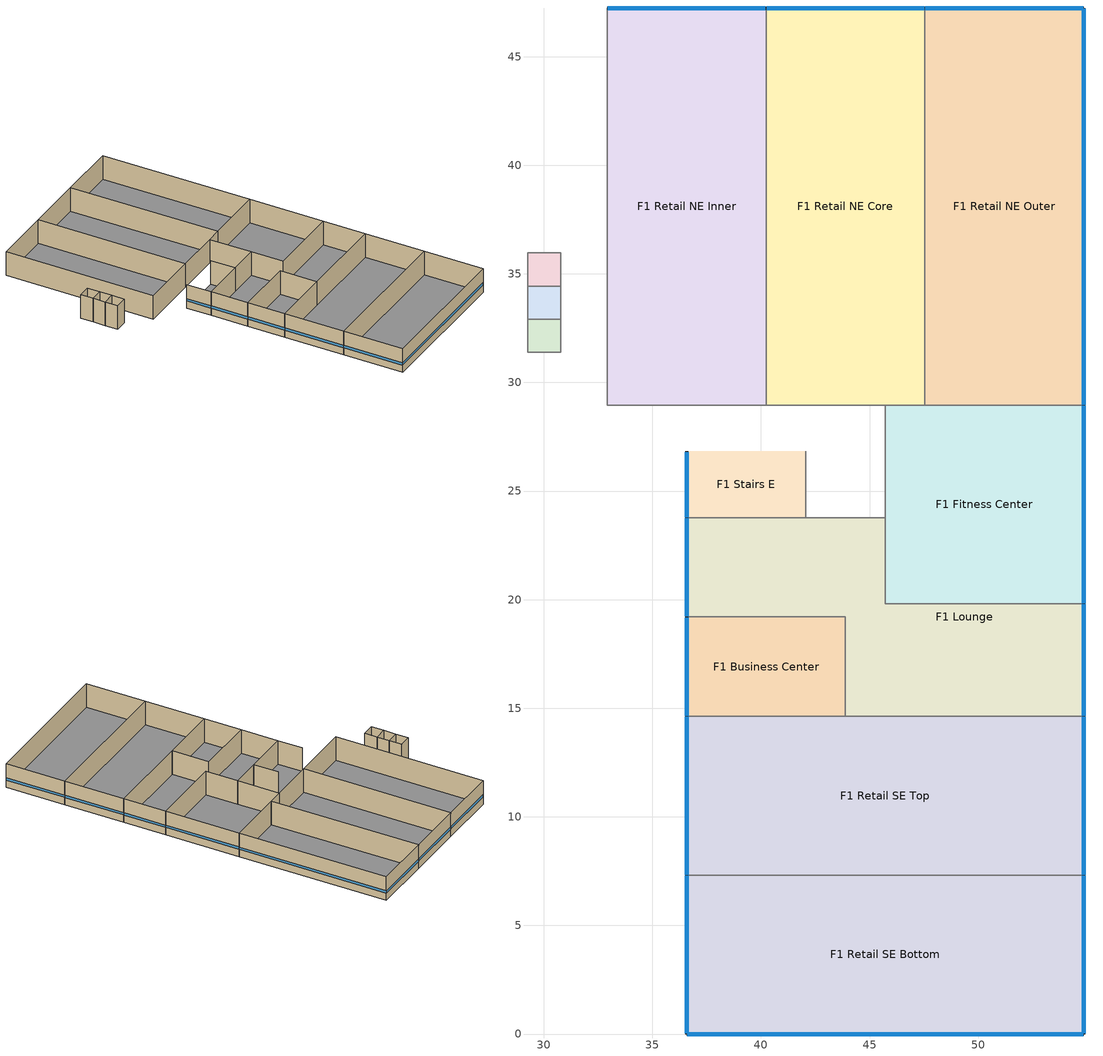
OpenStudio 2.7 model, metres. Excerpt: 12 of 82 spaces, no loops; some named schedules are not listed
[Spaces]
F1 Business Center
 floor to Parking Garage (OtherFloorU071): 43.89,19.2 43.89,14.63 36.58,14.63 36.58,19.2 z0
 wall outside (NonResConcreteExteriorWall): 36.58,19.2 36.58,14.63 z0:3.05
 wall to F1 Corridor (WoodFramedInteriorWallU099): 43.89,14.63 43.89,19.2 36.58,19.2 z0:3.05
 wall to F1 Retail SE Top (WoodFramedInteriorWallU099): 36.58,14.63 43.89,14.63 z0:3.05
 wall to F1 Lounge: 43.89,19.2 36.58,19.2 z0:3.05
 window (Nonres Fixed Window): 36.58,19.18 36.58,14.66 z0.94:1.25
F1 Retail SE Top
 floor to Parking Garage (OtherFloorU071): 54.86,14.63 54.86,7.32 36.58,7.32 36.58,14.63 z0
 wall outside (NonResConcreteExteriorWall): 54.86,7.32 54.86,14.63 / 36.58,14.63 36.58,7.32 z0:3.05
 wall to F1 Lounge: 54.86,14.63 43.89,14.63 z0:3.05
 wall to F1 Retail SE Bottom: 36.58,7.32 54.86,7.32 z0:3.05
 window (Nonres Fixed Window): 54.86,7.34 54.86,14.61 / 36.58,14.61 36.58,7.34 z0.94:1.25
F1 Stairs E
 floor to Parking Garage (OtherFloorU071): 42.06,26.82 42.06,23.77 36.58,23.77 36.58,26.82 z0
 wall outside (NonResConcreteExteriorWall): 36.58,26.82 36.58,23.77 z0:3.05
 wall to F1 Corridor: 42.06,23.77 42.06,26.82 z0:3.05
 wall to F1 Lounge: 36.58,23.77 42.06,23.77 z0:3.05
 window (Nonres Fixed Window): 36.58,26.8 36.58,23.8 z0.94:1.25
F1 Elevator S
 floor to Parking Garage (OtherFloorU071): 30.78,32.92 30.78,31.39 29.26,31.39 29.26,32.92 z0
 wall to F1 Corridor: 30.78,31.39 30.78,32.92 z0:3.05
 wall to F1 Elevator Core: 30.78,32.92 29.26,32.92 z0:3.05
 wall to F1 Retail N Core (WoodFramedInteriorWallU099): 29.26,32.92 29.26,31.39 30.78,31.39 z0:3.05
F1 Elevator Core
 floor to Parking Garage (OtherFloorU071): 30.78,34.44 30.78,32.92 29.26,32.92 29.26,34.44 z0
 wall to F1 Corridor: 30.78,32.92 30.78,34.44 z0:3.05
 wall to F1 Retail N Core (WoodFramedInteriorWallU099): 29.26,34.44 29.26,32.92 z0:3.05
 wall to F1 Elevator N (WoodFramedInteriorWallU099): 30.78,34.44 29.26,34.44 z0:3.05
F1 Elevator N
 floor to Parking Garage (OtherFloorU071): 30.78,35.97 30.78,34.44 29.26,34.44 29.26,35.97 z0
 wall to F1 Corridor: 30.78,34.44 30.78,35.97 z0:3.05
 wall to F1 Retail N Core (WoodFramedInteriorWallU099): 30.78,35.97 29.26,35.97 29.26,34.44 z0:3.05
F1 Retail NE Inner
 floor to Parking Garage (OtherFloorU071): 40.23,47.24 40.23,28.96 32.92,28.96 32.92,47.24 z0
 wall outside (NonResConcreteExteriorWall): 40.23,47.24 32.92,47.24 z0:3.05
 wall to F1 Corridor: 32.92,47.24 32.92,28.96 40.23,28.96 z0:3.05
 wall to F1 Retail NE Core: 40.23,28.96 40.23,47.24 z0:3.05
 window (Nonres Fixed Window): 40.21,47.24 32.94,47.24 z0.94:1.25
F1 Retail NE Core
 floor to Parking Garage (OtherFloorU071): 47.55,47.24 47.55,28.96 40.23,28.96 40.23,47.24 z0
 wall outside (NonResConcreteExteriorWall): 47.55,47.24 40.23,47.24 z0:3.05
 wall to F1 Corridor: 40.23,28.96 45.72,28.96 z0:3.05
 wall to F1 Fitness Center: 45.72,28.96 47.55,28.96 z0:3.05
 wall to F1 Retail NE Outer (WoodFramedInteriorWallU099): 47.55,28.96 47.55,47.24 z0:3.05
 window (Nonres Fixed Window): 47.52,47.24 40.26,47.24 z0.94:1.25
F1 Fitness Center
 floor to Parking Garage (OtherFloorU071): 54.86,28.96 54.86,19.81 45.72,19.81 45.72,28.96 z0
 wall outside (NonResConcreteExteriorWall): 54.86,19.81 54.86,28.96 z0:3.05
 wall to F1 Corridor: 45.72,28.96 45.72,23.77 z0:3.05
 wall to F1 Lounge: 45.72,23.77 45.72,19.81 54.86,19.81 z0:3.05
 wall to F1 Retail NE Outer (WoodFramedInteriorWallU099): 54.86,28.96 47.55,28.96 z0:3.05
 window (Nonres Fixed Window): 54.86,19.84 54.86,28.93 z0.94:1.25
F1 Lounge
 floor to Parking Garage (OtherFloorU071): 45.72,23.77 45.72,19.81 54.86,19.81 54.86,14.63 43.89,14.63 43.89,19.2 36.58,19.2 36.58,23.77 42.06,23.77 z0
 wall outside (NonResConcreteExteriorWall): 36.58,23.77 36.58,19.2 / 54.86,14.63 54.86,19.81 z0:3.05
 wall to F1 Corridor (WoodFramedInteriorWallU099): 45.72,23.77 42.06,23.77 z0:3.05
 window (Nonres Fixed Window): 36.58,23.75 36.58,19.23 / 54.86,14.66 54.86,19.79 z0.94:1.25
F1 Retail NE Outer
 floor to Parking Garage (OtherFloorU071): 54.86,47.24 54.86,28.96 47.55,28.96 47.55,47.24 z0
 wall outside (NonResConcreteExteriorWall): 54.86,28.96 54.86,47.24 47.55,47.24 z0:3.05
 window (Nonres Fixed Window): 54.84,47.24 47.57,47.24 / 54.86,28.98 54.86,47.22 z0.94:1.25
F1 Retail SE Bottom
 floor to Parking Garage (OtherFloorU071): 54.86,7.32 54.86,0 36.58,0 36.58,7.32 z0
 wall outside (NonResConcreteExteriorWall): 36.58,7.32 36.58,0 54.86,0 54.86,7.32 z0:3.05
 window (Nonres Fixed Window): 36.6,0 54.84,0 / 36.58,7.29 36.58,0.03 / 54.86,0.03 54.86,7.29 z0.94:1.25
[Site]
RIVERSIDE-MUNI Design_Conditions: Latitude {deg}=33.95; Longitude {deg}=-117.42; Time Zone {hr}=-8; Elevation {m}=256.032
[SizingPeriod:DesignDay] Barometric Pressure {Pa}=98287; Sky Clearness=0; Rain Indicator=0; Snow Indicator=0; Day of Month=21; Daylight Saving Time Indicator=0; Dry-Bulb Temperature Range Modifier Type=DefaultMultipliers
Name | Maximum Dry-Bulb Temperature {C} | Daily Dry-Bulb Temperature Range {deltaC} | Humidity Indicating Conditions at Maximum Dry-Bulb | Wind Speed {m/s} | Wind Direction {deg} | Month | Day Type | Humidity Indicating Type | Solar Model Indicator | ASHRAE Taub | ASHRAE Taud
RIVERSIDE-MUNI Ann Htg 99.6% Condns DB | 2.2 | 0 | 2.2 | 0.7 | 90 | 1 | WinterDesignDay | Wetbulb | ASHRAEClearSky
RIVERSIDE-MUNI Ann Clg 0.4% Condns DB=>MCWB | 37.3 | 15.4 | 21.6 | 4 | 270 | 8 | SummerDesignDay | Wetbulb | ASHRAETau | 0.448 | 2.037
RIVERSIDE-MUNI Ann Clg 0.4% Condns DP=>MCDB | 26.8 | 15.4 | 19 | 5.1 | 270 | 8 | SummerDesignDay | Dewpoint | ASHRAETau | 0.448 | 2.037
RIVERSIDE-MUNI JUN Clg 0.4% Condns DB=>MCWB | 36.2 | 0 | 21.6 | 4.5 | 292 | 6 | SummerDesignDay | Wetbulb | ASHRAETau | 0.393 | 2.219
[Site:WaterMainsTemperature]
Calculation Method=Schedule; Temperature Schedule=WaterMainCZ10
[Building]
Building 1: North Axis {deg}=0
[Material]
Name | Roughness | Thickness {m} | Conductivity {W/m-K} | Density {kg/m3} | Specific Heat {J/kg-K} | Thermal Absorptance | Solar Absorptance | Visible Absorptance
Gypsum Board - 1/2 in.; Gypsum Board - 1/2 in. 3 | MediumRough | 0.0127 | 0.158656 | 640.739 | 1130.436 | 0.9 | 0.7 | 0.8
Carpet - 3/4 in. | Smooth | 0.01905 | 0.0455183 | 288.332 | 1381.644 | 0.9 | 0.7 | 0.8
Concrete - 140 lb/ft3 - 8 in. | Smooth | 0.2032 | 1.9514 | 2239.06 | 921.096
Compliance Insulation R0.10 | Smooth | 0.000405384 | 0.0230188 | 16.0185 | 1130.436
Compliance Insulation R13.00 | Smooth | 0.0526999 | 0.0230188 | 16.0185 | 1130.436
Compliance Insulation R6.00 | Smooth | 0.024323 | 0.0230188 | 16.0185 | 1130.436
Compliance Insulation R2.15 | Smooth | 0.00871576 | 0.0230188 | 16.0185 | 1130.436
Compliance Insulation R0.50 | Smooth | 0.00202692 | 0.0230188 | 16.0185 | 1130.436
Concrete - 140 lb/ft3 - 10 in. 1 | MediumRough | 0.254 | 1.9514 | 2239.06 | 921.096 | 0.9 | 0.7 | 0.8
Plywood - 5/8 in. 1 | Smooth | 0.016002 | 0.11544 | 480.554 | 1884.06
Stucco - 7/8 in. 1 | MediumRough | 0.022352 | 0.700948 | 1855.1 | 837.36 | 0.9 | 0.7 | 0.8
[Material:NoMass] Roughness=Smooth
Name | Thermal Resistance {m2-K/W}
WoodFrameWall16inOC R11.25 | 1.26865
WoodFraming16inOC | 0.149694
[Construction]
WoodFramedInteriorWallU099: Gypsum Board - 1/2 in., WoodFrameWall16inOC R11.25, Gypsum Board - 1/2 in.
OtherFloorU071: Concrete - 140 lb/ft3 - 10 in. 1, Compliance Insulation R6.00, Compliance Insulation R2.15, Compliance Insulation R0.50, Plywood - 5/8 in. 1, Carpet - 3/4 in.
NonResConcreteExteriorWall: Stucco - 7/8 in. 1, Concrete - 140 lb/ft3 - 8 in., Compliance Insulation R13.00, Compliance Insulation R0.10, Compliance Insulation R0.10, WoodFraming16inOC, Gypsum Board - 1/2 in. 3
Nonres Fixed Window: Nonres Fixed Window Material
[WindowMaterial:SimpleGlazingSystem]
Nonres Fixed Window Material: U-Factor {W/m2-K}=1.13565; Solar Heat Gain Coefficient=0.25; Visible Transmittance=0.42
[Space] Building Story=Building Story Nonresidential
Name | Thermal Zone | Design Specification Outdoor Air Object
F1 Business Center | Thermal Zone: F1 Business Center | Thermal Zone: F1 Business Center Design Specification Outdoor Air
F1 Lounge | Thermal Zone: F1 Lounge | Thermal Zone: F1 Lounge Design Specification Outdoor Air
F1 Elevator Core; F1 Elevator N; F1 Elevator S; F1 Stairs E | Thermal Zone: F1 Corridor | Thermal Zone: F1 Corridor Design Specification Outdoor Air
F1 Fitness Center | Thermal Zone: F1 Fitness Center | Thermal Zone: F1 Fitness Center Design Specification Outdoor Air
F1 Retail NE Core; F1 Retail NE Inner; F1 Retail NE Outer | Thermal Zone: F1 Retail NE | Thermal Zone: F1 Retail NE Design Specification Outdoor Air
F1 Retail SE Bottom; F1 Retail SE Top | Thermal Zone: F1 Retail SE | Thermal Zone: F1 Retail SE Design Specification Outdoor Air
[ThermalZone] Multiplier=1; Use Ideal Air Loads=No
Name | Thermostat
Thermal Zone: F1 Business Center | Thermal Zone: F1 Business Center Thermostat
Thermal Zone: F1 Corridor | Thermal Zone: F1 Corridor Thermostat
Thermal Zone: F1 Lounge | Thermal Zone: F1 Lounge Thermostat
Thermal Zone: F1 Fitness Center | Thermal Zone: F1 Fitness Center Thermostat
Thermal Zone: F1 Retail NE | Thermal Zone: F1 Retail NE Thermostat
Thermal Zone: F1 Retail SE | Thermal Zone: F1 Retail SE Thermostat
[BuildingStory]
Building Story Nonresidential
[People:Definition] Number of People Calculation Method=People/Area; Fraction Radiant=0.3
Name | People per Space Floor Area {person/m2} | Sensible Heat Fraction
F1 Business Center People Definition | 0.358815 | 0.6125
F1 Lounge People Definition | 0.358815 | 0.5
F1 Elevator Core People Definition; F1 Elevator N People Definition; F1 Elevator S People Definition | 0.0161459 | 0.5
F1 Fitness Center People Definition | 0.107639 | 0.225664
F1 Retail NE Core People Definition; F1 Retail NE Inner People Definition; F1 Retail NE Outer People Definition; F1 Retail SE Bottom People Definition; F1 Retail SE Top People Definition | 0.0897172 | 0.555556
F1 Stairs E People Definition | 0.0538196 | 0.5
[People] Number of People Schedule=RetailOccupancy; Multiplier=1
Name | People Definition | Space or SpaceType | Activity Level Schedule
F1 Business Center People | F1 Business Center People Definition | F1 Business Center | F1 Business Center People Activity Level
F1 Lounge People | F1 Lounge People Definition | F1 Lounge | F1 Lounge People Activity Level
F1 Elevator Core People | F1 Elevator Core People Definition | F1 Elevator Core | F1 Elevator Core People Activity Level
F1 Elevator N People | F1 Elevator N People Definition | F1 Elevator N | F1 Elevator N People Activity Level
F1 Elevator S People | F1 Elevator S People Definition | F1 Elevator S | F1 Elevator S People Activity Level
F1 Fitness Center People | F1 Fitness Center People Definition | F1 Fitness Center | F1 Fitness Center People Activity Level
F1 Retail NE Core People | F1 Retail NE Core People Definition | F1 Retail NE Core | F1 Retail NE Core People Activity Level
F1 Retail NE Inner People | F1 Retail NE Inner People Definition | F1 Retail NE Inner | F1 Retail NE Inner People Activity Level
F1 Retail NE Outer People | F1 Retail NE Outer People Definition | F1 Retail NE Outer | F1 Retail NE Outer People Activity Level
F1 Retail SE Bottom People | F1 Retail SE Bottom People Definition | F1 Retail SE Bottom | F1 Retail SE Bottom People Activity Level
F1 Retail SE Top People | F1 Retail SE Top People Definition | F1 Retail SE Top | F1 Retail SE Top People Activity Level
F1 Stairs E People | F1 Stairs E People Definition | F1 Stairs E | F1 Stairs E People Activity Level
[SpaceInfiltration:DesignFlowRate] Design Flow Rate Calculation Method=Flow/ExteriorWallArea; Flow per Exterior Surface Area {m3/s-m2}=0.000227584; Constant Term Coefficient=0; Temperature Term Coefficient=0; Velocity Term Coefficient=0.224052; Velocity Squared Term Coefficient=0
Name | Space or SpaceType | Schedule
F1 Business Center Space Infiltration Design Flow Rate 1 | F1 Business Center | RetailInfiltration
F1 Lounge Space Infiltration Design Flow Rate 1 | F1 Lounge | RetailInfiltration
F1 Elevator Core Space Infiltration Design Flow Rate 1 | F1 Elevator Core | On
F1 Elevator N Space Infiltration Design Flow Rate 1 | F1 Elevator N | On
F1 Elevator S Space Infiltration Design Flow Rate 1 | F1 Elevator S | On
F1 Fitness Center Space Infiltration Design Flow Rate 1 | F1 Fitness Center | RetailInfiltration
F1 Retail NE Core Space Infiltration Design Flow Rate 1 | F1 Retail NE Core | RetailInfiltration
F1 Retail NE Inner Space Infiltration Design Flow Rate 1 | F1 Retail NE Inner | RetailInfiltration
F1 Retail NE Outer Space Infiltration Design Flow Rate 1 | F1 Retail NE Outer | RetailInfiltration
F1 Retail SE Bottom Space Infiltration Design Flow Rate 1 | F1 Retail SE Bottom | RetailInfiltration
F1 Retail SE Top Space Infiltration Design Flow Rate 1 | F1 Retail SE Top | RetailInfiltration
F1 Stairs E Space Infiltration Design Flow Rate 1 | F1 Stairs E | RetailInfiltration
[Lights:Definition] Design Level Calculation Method=Watts/Area; Fraction Radiant=0.58; Return Air Fraction=0
Name | Watts per Space Floor Area {W/m2}
F1 Business Center Regulated Lights Definition | 9.14932
F1 Lounge Regulated Lights Definition | 6.99654
F1 Elevator Core Regulated Lights Definition; F1 Elevator N Regulated Lights Definition; F1 Elevator S Regulated Lights Definition | 4.30556
F1 Fitness Center Regulated Lights Definition; F1 Stairs E Regulated Lights Definition | 5.38196
F1 Retail NE Core Regulated Lights Definition; F1 Retail NE Inner Regulated Lights Definition; F1 Retail NE Outer Regulated Lights Definition; F1 Retail SE Bottom Regulated Lights Definition; F1 Retail SE Top Regulated Lights Definition | 10.7639
[Lights] Schedule=RetailLights; Fraction Replaceable=1
Name | Lights Definition | Space or SpaceType
F1 Business Center Regulated Lights | F1 Business Center Regulated Lights Definition | F1 Business Center
F1 Lounge Regulated Lights | F1 Lounge Regulated Lights Definition | F1 Lounge
F1 Elevator Core Regulated Lights | F1 Elevator Core Regulated Lights Definition | F1 Elevator Core
F1 Elevator N Regulated Lights | F1 Elevator N Regulated Lights Definition | F1 Elevator N
F1 Elevator S Regulated Lights | F1 Elevator S Regulated Lights Definition | F1 Elevator S
F1 Fitness Center Regulated Lights | F1 Fitness Center Regulated Lights Definition | F1 Fitness Center
F1 Retail NE Core Regulated Lights | F1 Retail NE Core Regulated Lights Definition | F1 Retail NE Core
F1 Retail NE Inner Regulated Lights | F1 Retail NE Inner Regulated Lights Definition | F1 Retail NE Inner
F1 Retail NE Outer Regulated Lights | F1 Retail NE Outer Regulated Lights Definition | F1 Retail NE Outer
F1 Retail SE Bottom Regulated Lights | F1 Retail SE Bottom Regulated Lights Definition | F1 Retail SE Bottom
F1 Retail SE Top Regulated Lights | F1 Retail SE Top Regulated Lights Definition | F1 Retail SE Top
F1 Stairs E Regulated Lights | F1 Stairs E Regulated Lights Definition | F1 Stairs E
[ElectricEquipment:Definition] Design Level Calculation Method=Watts/Area; Fraction Latent=0; Fraction Radiant=0.2; Fraction Lost=0
Name | Watts per Space Floor Area {W/m2}
F1 Business Center Recepticle Loads Definition; F1 Lounge Recepticle Loads Definition; F1 Retail NE Core Recepticle Loads Definition; F1 Retail NE Inner Recepticle Loads Definition; F1 Retail NE Outer Recepticle Loads Definition; F1 Retail SE Bottom Recepticle Loads Definition; F1 Retail SE Top Recepticle Loads Definition | 10.7639
F1 Elevator Core Recepticle Loads Definition; F1 Elevator N Recepticle Loads Definition; F1 Elevator S Recepticle Loads Definition | 32.2917
F1 Fitness Center Recepticle Loads Definition | 5.38196
[ElectricEquipment] Schedule=RetailReceptacle
Name | Electric Equipment Definition | Space or SpaceType
F1 Business Center Recepticle Loads | F1 Business Center Recepticle Loads Definition | F1 Business Center
F1 Lounge Recepticle Loads | F1 Lounge Recepticle Loads Definition | F1 Lounge
F1 Elevator Core Recepticle Loads | F1 Elevator Core Recepticle Loads Definition | F1 Elevator Core
F1 Elevator N Recepticle Loads | F1 Elevator N Recepticle Loads Definition | F1 Elevator N
F1 Elevator S Recepticle Loads | F1 Elevator S Recepticle Loads Definition | F1 Elevator S
F1 Fitness Center Recepticle Loads | F1 Fitness Center Recepticle Loads Definition | F1 Fitness Center
F1 Retail NE Core Recepticle Loads | F1 Retail NE Core Recepticle Loads Definition | F1 Retail NE Core
F1 Retail NE Inner Recepticle Loads | F1 Retail NE Inner Recepticle Loads Definition | F1 Retail NE Inner
F1 Retail NE Outer Recepticle Loads | F1 Retail NE Outer Recepticle Loads Definition | F1 Retail NE Outer
F1 Retail SE Bottom Recepticle Loads | F1 Retail SE Bottom Recepticle Loads Definition | F1 Retail SE Bottom
F1 Retail SE Top Recepticle Loads | F1 Retail SE Top Recepticle Loads Definition | F1 Retail SE Top
[ThermostatSetpoint:DualSetpoint] Heating Setpoint Temperature Schedule=RetailHtgSetpt; Cooling Setpoint Temperature Schedule=RetailClgSetpt
Thermal Zone: F1 Business Center Thermostat; Thermal Zone: F1 Corridor Thermostat; Thermal Zone: F1 Lounge Thermostat; Thermal Zone: F1 Fitness Center Thermostat; Thermal Zone: F1 Retail NE Thermostat; Thermal Zone: F1 Retail SE Thermostat
[DesignSpecification:OutdoorAir] Outdoor Air Method=Maximum; Outdoor Air Flow per Person {m3/s-person}=0
Name | Outdoor Air Flow per Floor Area {m3/s-m2}
Thermal Zone: F1 Business Center Design Specification Outdoor Air; Thermal Zone: F1 Lounge Design Specification Outdoor Air; Thermal Zone: F1 Fitness Center Design Specification Outdoor Air | 0.00254
Thermal Zone: F1 Corridor Design Specification Outdoor Air | 0.000732236
Thermal Zone: F1 Retail NE Design Specification Outdoor Air; Thermal Zone: F1 Retail SE Design Specification Outdoor Air | 0.00127
[Schedule:Day]
Schedule:Day #2: 24, 0, 117.228
Schedule:Day #10: 24, 0, 161.189
Schedule:Day #17; Schedule:Day #19; Schedule:Day #21; Schedule:Day #53: 24, 0, 146.536
Schedule:Day #23: 24, 0, 331.17
Schedule:Day #31; Schedule:Day #33; Schedule:Day #35; Schedule:Day #43; Schedule:Day #45: 24, 0, 131.882
[Schedule:Week]
WaterMainCZ10JanWk: WaterMainCZ10Jan, WaterMainCZ10Jan, WaterMainCZ10Jan, WaterMainCZ10Jan, WaterMainCZ10Jan, WaterMainCZ10Jan, WaterMainCZ10Jan, WaterMainCZ10Jan, WaterMainCZ10Jan, WaterMainCZ10Jan, WaterMainCZ10Jan, WaterMainCZ10Jan
WaterMainCZ10FebWk: WaterMainCZ10Feb, WaterMainCZ10Feb, WaterMainCZ10Feb, WaterMainCZ10Feb, WaterMainCZ10Feb, WaterMainCZ10Feb, WaterMainCZ10Feb, WaterMainCZ10Feb, WaterMainCZ10Feb, WaterMainCZ10Feb, WaterMainCZ10Feb, WaterMainCZ10Feb
WaterMainCZ10MarWk: WaterMainCZ10Mar, WaterMainCZ10Mar, WaterMainCZ10Mar, WaterMainCZ10Mar, WaterMainCZ10Mar, WaterMainCZ10Mar, WaterMainCZ10Mar, WaterMainCZ10Mar, WaterMainCZ10Mar, WaterMainCZ10Mar, WaterMainCZ10Mar, WaterMainCZ10Mar
WaterMainCZ10AprWk: WaterMainCZ10Apr, WaterMainCZ10Apr, WaterMainCZ10Apr, WaterMainCZ10Apr, WaterMainCZ10Apr, WaterMainCZ10Apr, WaterMainCZ10Apr, WaterMainCZ10Apr, WaterMainCZ10Apr, WaterMainCZ10Apr, WaterMainCZ10Apr, WaterMainCZ10Apr
WaterMainCZ10MayWk: WaterMainCZ10May, WaterMainCZ10May, WaterMainCZ10May, WaterMainCZ10May, WaterMainCZ10May, WaterMainCZ10May, WaterMainCZ10May, WaterMainCZ10May, WaterMainCZ10May, WaterMainCZ10May, WaterMainCZ10May, WaterMainCZ10May
RetailOccupancyWk: RetailOccupancySun, RetailOccupancyWD, RetailOccupancyWD, RetailOccupancyWD, RetailOccupancyWD, RetailOccupancyWD, RetailOccupancySat, RetailOccupancySun, OnDay, OffDay, RetailOccupancySun, RetailOccupancySun
RetailReceptacleWk: RetailReceptacleSun, RetailReceptacleWD, RetailReceptacleWD, RetailReceptacleWD, RetailReceptacleWD, RetailReceptacleWD, RetailReceptacleSat, RetailReceptacleSun, OnDay, OffDay, RetailReceptacleSun, RetailReceptacleSun
OnWk: OnDay, OnDay, OnDay, OnDay, OnDay, OnDay, OnDay, OnDay, OnDay, OnDay, OnDay, OnDay
RetailInfiltrationWk: RetailInfiltrationSun, RetailInfiltrationWD, RetailInfiltrationWD, RetailInfiltrationWD, RetailInfiltrationWD, RetailInfiltrationWD, RetailInfiltrationSat, RetailInfiltrationSun, RetailInfiltrationWD, RetailInfiltrationWD, RetailInfiltrationSun, RetailInfiltrationSun
RetailLightsWk: RetailLightsSun, RetailLightsWD, RetailLightsWD, RetailLightsWD, RetailLightsWD, RetailLightsWD, RetailLightsSat, RetailLightsSun, OnDay, OffDay, RetailLightsSun, RetailLightsSun
RetailClgSetptWk: RetailClgSetptSun, RetailClgSetptWD, RetailClgSetptWD, RetailClgSetptWD, RetailClgSetptWD, RetailClgSetptWD, RetailClgSetptSat, RetailClgSetptSun, RetailClgSetptWD, RetailClgSetptWD, RetailClgSetptSun, RetailClgSetptSun
RetailHtgSetptWk: RetailHtgSetptSun, RetailHtgSetptWD, RetailHtgSetptWD, RetailHtgSetptWD, RetailHtgSetptWD, RetailHtgSetptWD, RetailHtgSetptSat, RetailHtgSetptSun, RetailHtgSetptWD, RetailHtgSetptWD, RetailHtgSetptSun, RetailHtgSetptSun
[Schedule:Year]
WaterMainCZ10: 1, 31, WaterMainCZ10JanWk, 2, 28, WaterMainCZ10FebWk, 3, 31, WaterMainCZ10MarWk, 4, 30, WaterMainCZ10AprWk, 5, 31, WaterMainCZ10MayWk, 6, 30, WaterMainCZ10JunWk, 7, 31, WaterMainCZ10JulWk, 8, 31, WaterMainCZ10AugWk, 9, 30, WaterMainCZ10SepWk, 10, 31, WaterMainCZ10OctWk, 11, 30, WaterMainCZ10NovWk, 12, 31, WaterMainCZ10DecWk
RetailOccupancy: 12, 31, RetailOccupancyWk
RetailReceptacle: 12, 31, RetailReceptacleWk
On: 12, 31, OnWk
RetailInfiltration: 12, 31, RetailInfiltrationWk
RetailLights: 12, 31, RetailLightsWk
RetailClgSetpt: 12, 31, RetailClgSetptWk
RetailHtgSetpt: 12, 31, RetailHtgSetptWk
[Schedule:Ruleset]
Name | Default Day Schedule
F1 Business Center People Activity Level | Schedule:Day #2
F1 Lounge People Activity Level | Schedule:Day #10
F1 Elevator Core People Activity Level | Schedule:Day #17
F1 Elevator N People Activity Level | Schedule:Day #19
F1 Elevator S People Activity Level | Schedule:Day #21
F1 Fitness Center People Activity Level | Schedule:Day #23
F1 Retail NE Core People Activity Level | Schedule:Day #31
F1 Retail NE Inner People Activity Level | Schedule:Day #33
F1 Retail NE Outer People Activity Level | Schedule:Day #35
F1 Retail SE Bottom People Activity Level | Schedule:Day #43
F1 Retail SE Top People Activity Level | Schedule:Day #45
F1 Stairs E People Activity Level | Schedule:Day #53
